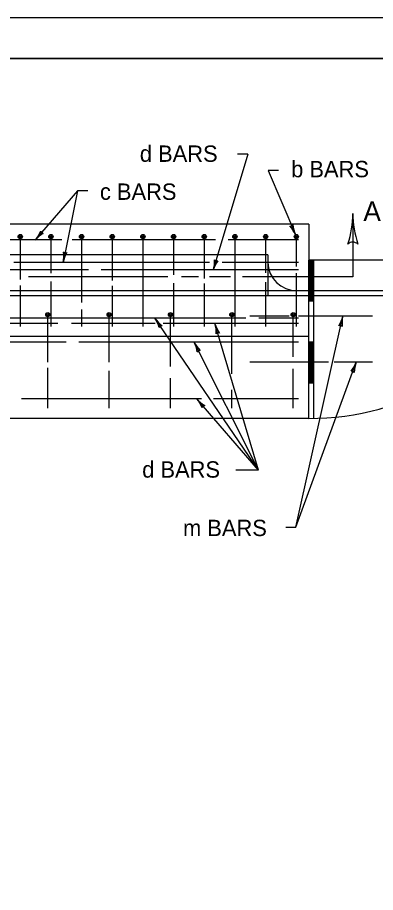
# Model space of a CAD drawing. Extents: x 997.6 to 1036.9, y 998.9 to 1022.6.
# Drawn here: x 1015.2 to 1019.58, y 1011.29 to 1022 of the extents above; entities that cross this region are included whole.
import ezdxf

# ---------------------------------------------------------------- set-up
doc = ezdxf.new("R2010")
doc.units = 0
for name, color, linetype in [('Level 1', 7, 'Continuous'), ('Level 10', 7, 'Continuous'), ('Level 11', 7, 'Continuous'), ('Level 14', 7, 'Continuous')]:
    doc.layers.add(name, color=color, linetype=linetype)

msp = doc.modelspace()

# ---------------------------------------------------------------- linework, layer by layer
at = {"layer": 'Level 1'}
for p, q in [((1018.014, 1020.326), (1017.593, 1018.911)), ((1018.014, 1020.326), (1017.889, 1020.326)), ((1018.389, 1020.127), (1018.264, 1020.127)), ((1018.264, 1020.127), (1018.597, 1019.343)), ((1015.934, 1019.878), (1015.417, 1019.278)), ((1015.934, 1019.878), (1015.758, 1019.004)), ((1016.059, 1019.878), (1015.934, 1019.878)), ((1019.3, 1019.603), (1019.3, 1018.829)), ((1018.76, 1019.47), (1013.885, 1019.47)), ((1018.76, 1019.47), (1018.76, 1019.032)), ((1015.233, 1019.319), (1015.233, 1018.793)), ((1015.608, 1019.319), (1015.608, 1018.871)), ((1015.983, 1019.319), (1015.983, 1018.512)), ((1016.358, 1019.319), (1016.358, 1018.781)), ((1016.733, 1019.319), (1016.733, 1018.22)), ((1017.108, 1019.319), (1017.108, 1018.853)), ((1017.483, 1019.319), (1017.483, 1018.805)), ((1017.858, 1019.319), (1017.858, 1018.22)), ((1018.233, 1019.319), (1018.233, 1018.877)), ((1018.608, 1019.319), (1018.608, 1018.955)), ((1015.74, 1019.278), (1014.669, 1019.278)), ((1017.62, 1019.278), (1015.867, 1019.278)), ((1018.635, 1019.278), (1017.773, 1019.278)), ((1018.26, 1019.095), (1010.76, 1019.095)), ((1018.26, 1019.095), (1018.26, 1018.595)), ((1017.548, 1019.004), (1015.153, 1019.004)), ((1018.635, 1019.004), (1017.701, 1019.004)), ((1018.76, 1017.095), (1018.76, 1019.032)), ((1021.642, 1019.032), (1018.76, 1019.032)), ((1018.765, 1018.532), (1018.765, 1019.032)), ((1018.778, 1018.532), (1018.778, 1019.032)), ((1018.791, 1018.532), (1018.791, 1019.032)), ((1018.802, 1018.532), (1018.802, 1019.032)), ((1018.812, 1018.532), (1018.812, 1019.032)), ((1018.822, 1017.095), (1018.822, 1019.032)), ((1016.068, 1018.911), (1013.432, 1018.911)), ((1018.635, 1018.911), (1016.223, 1018.911)), ((1017.038, 1018.829), (1015.333, 1018.829)), ((1015.608, 1018.769), (1015.608, 1018.22)), ((1017.411, 1018.829), (1017.205, 1018.829)), ((1017.803, 1018.829), (1017.548, 1018.829)), ((1019.3, 1018.829), (1017.95, 1018.829)), ((1018.608, 1018.871), (1018.608, 1018.22)), ((1015.233, 1018.722), (1015.233, 1018.22)), ((1016.358, 1018.716), (1016.358, 1018.22)), ((1017.108, 1018.751), (1017.108, 1018.22)), ((1017.483, 1018.745), (1017.483, 1018.22)), ((1018.233, 1018.763), (1018.233, 1018.22)), ((1018.76, 1018.657), (1010.26, 1018.657)), ((1018.76, 1018.595), (1010.26, 1018.595)), ((1021.642, 1018.657), (1018.822, 1018.657)), ((1021.642, 1018.595), (1018.822, 1018.595)), ((1018.76, 1018.532), (1018.822, 1018.532)), ((1015.57, 1017.783), (1015.57, 1018.364)), ((1015.983, 1018.429), (1015.983, 1018.22)), ((1016.32, 1017.783), (1016.32, 1018.364)), ((1017.07, 1017.729), (1017.07, 1018.364)), ((1017.82, 1017.64), (1017.82, 1018.364)), ((1018.519, 1018.345), (1018.041, 1018.345)), ((1018.57, 1017.849), (1018.57, 1018.364)), ((1018.604, 1015.764), (1019.177, 1018.345)), ((1019.541, 1018.345), (1018.634, 1018.345)), ((1015.691, 1018.254), (1013.599, 1018.254)), ((1017.989, 1018.321), (1014.592, 1018.321)), ((1016.882, 1018.254), (1015.858, 1018.254)), ((1018.144, 1016.462), (1016.88, 1018.321)), ((1018.635, 1018.254), (1016.982, 1018.254)), ((1018.144, 1016.462), (1017.614, 1018.254)), ((1018.635, 1018.321), (1018.15, 1018.321)), ((1018.76, 1018.095), (1012.76, 1018.095)), ((1015.793, 1018.028), (1013.952, 1018.028)), ((1018.635, 1018.028), (1015.948, 1018.028)), ((1018.144, 1016.462), (1017.359, 1018.028)), ((1018.76, 1018.032), (1018.822, 1018.032)), ((1018.772, 1017.532), (1018.772, 1018.032)), ((1018.782, 1017.532), (1018.782, 1018.032)), ((1018.791, 1017.532), (1018.791, 1018.032)), ((1018.798, 1017.532), (1018.798, 1018.032)), ((1018.803, 1017.532), (1018.803, 1018.032)), ((1018.815, 1017.532), (1018.815, 1018.032)), ((1015.57, 1017.22), (1015.57, 1017.712)), ((1019, 1017.782), (1018.041, 1017.782)), ((1018.57, 1017.22), (1018.57, 1017.7)), ((1018.604, 1015.764), (1019.34, 1017.782)), ((1019.541, 1017.782), (1019.069, 1017.782)), ((1016.32, 1017.22), (1016.32, 1017.676)), ((1017.07, 1017.22), (1017.07, 1017.586)), ((1018.76, 1017.532), (1018.822, 1017.532)), ((1017.82, 1017.22), (1017.82, 1017.443)), ((1017.451, 1017.333), (1015.249, 1017.333)), ((1018.144, 1016.462), (1017.392, 1017.333)), ((1018.635, 1017.333), (1017.595, 1017.333)), ((1018.76, 1017.095), (1010.26, 1017.095)), ((1018.144, 1016.462), (1017.87, 1016.462)), ((1018.479, 1015.764), (1018.604, 1015.764))]:
    msp.add_line(p, q, dxfattribs=at)
for centre, radius in [((1015.233, 1019.319), 0.026), ((1015.233, 1019.319), 0.013), ((1015.608, 1019.319), 0.026), ((1015.608, 1019.319), 0.013), ((1015.983, 1019.319), 0.026), ((1015.983, 1019.319), 0.013), ((1016.358, 1019.319), 0.026), ((1016.358, 1019.319), 0.013), ((1016.733, 1019.319), 0.026), ((1016.733, 1019.319), 0.013), ((1017.108, 1019.319), 0.026), ((1017.108, 1019.319), 0.013), ((1017.483, 1019.319), 0.026), ((1017.483, 1019.319), 0.013), ((1017.858, 1019.319), 0.026), ((1017.858, 1019.319), 0.013), ((1018.233, 1019.319), 0.026), ((1018.233, 1019.319), 0.013), ((1018.608, 1019.319), 0.026), ((1018.608, 1019.319), 0.013), ((1015.57, 1018.364), 0.026), ((1015.57, 1018.364), 0.013), ((1016.32, 1018.364), 0.026), ((1016.32, 1018.364), 0.013), ((1017.07, 1018.364), 0.026), ((1017.07, 1018.364), 0.013), ((1017.82, 1018.364), 0.026), ((1017.82, 1018.364), 0.013), ((1018.57, 1018.364), 0.026), ((1018.57, 1018.364), 0.013)]:
    msp.add_circle(centre, radius, dxfattribs=at)
for centre, radius, start, end in [((1018.128, 1019.603), 1.172, 341.3472, 359.9939), ((1020.472, 1019.603), 1.172, 180, 198.6688), ((1020.472, 1019.603), 1.172, 179.9878, 180), ((1018.539, 1019.479), 0.0313, 251.8224, 333.9391), ((1018.237, 1019.19), 0.391, 23.0478, 41.7166), ((1018.957, 1019.496), 0.391, 184.3949, 203.0417), ((1015.121, 1019.532), 0.391, 319.3157, 337.9845), ((1015.714, 1019.023), 0.391, 120.6629, 139.3096), ((1015.514, 1019.39), 0.0313, 188.0903, 270.207), ((1018.237, 1019.19), 0.391, 23.0356, 23.0478), ((1015.121, 1019.532), 0.391, 319.3035, 319.3157), ((1019.3, 1019.157), 0.0938, 48.7746, 130.8913), ((1015.375, 1019.081), 0.391, 348.6187, 7.2875), ((1016.141, 1018.927), 0.391, 149.9658, 168.6126), ((1015.787, 1019.15), 0.0313, 217.3933, 299.51), ((1015.375, 1019.081), 0.391, 348.6064, 348.6187), ((1017.219, 1019.022), 0.391, 343.458, 2.1268), ((1017.968, 1018.799), 0.391, 144.8052, 163.4519), ((1017.636, 1019.053), 0.0313, 212.2326, 294.3493), ((1018.612, 1019.012), 0.353, 181.8009, 270.2662), ((1017.219, 1019.022), 0.391, 343.4458, 343.458), ((1018.795, 1018.429), 0.391, 328.8278, 347.4745), ((1019.558, 1018.26), 0.391, 167.4806, 186.1494), ((1019.558, 1018.26), 0.391, 167.4684, 167.4806), ((1017.203, 1018.541), 0.391, 214.232, 232.9008), ((1016.556, 1018.101), 0.391, 15.5792, 34.2259), ((1017.203, 1018.541), 0.391, 214.2198, 214.232), ((1017.988, 1018.365), 0.391, 196.5035, 215.1722), ((1017.239, 1018.143), 0.391, 357.8506, 16.4973), ((1017.988, 1018.365), 0.391, 196.4912, 196.5035), ((1016.963, 1018.198), 0.0313, 83.0066, 165.1233), ((1017.656, 1018.112), 0.0313, 65.2781, 147.3947), ((1019.144, 1018.2), 0.0313, 36.2552, 118.3719), ((1017.708, 1018.204), 0.391, 206.6455, 225.3143), ((1017.009, 1017.853), 0.391, 7.9927, 26.6394), ((1017.708, 1018.204), 0.391, 206.6333, 206.6455), ((1017.425, 1017.895), 0.0313, 75.4201, 157.5368), ((1018.973, 1017.916), 0.391, 321.3073, 339.954), ((1019.707, 1017.648), 0.391, 159.9601, 178.6289), ((1019.707, 1017.648), 0.391, 159.9479, 159.9601), ((1019.289, 1017.643), 0.0313, 28.7347, 110.8514), ((1017.687, 1017.589), 0.391, 220.8479, 239.5167), ((1017.096, 1017.077), 0.391, 22.1951, 40.8418), ((1017.687, 1017.589), 0.391, 220.8357, 220.8479), ((1017.489, 1017.22), 0.0313, 89.6225, 171.7392)]:
    msp.add_arc(centre, radius, start, end, dxfattribs=at)
msp.add_ellipse((1018.76, 1018.595), major_axis=(-2.25, 0), ratio=0.666667, start_param=1.570796, end_param=3.141593, dxfattribs=at)
at = {"layer": 'Level 10'}
msp.add_line((1007, 1021.5), (1035.5, 1021.5), dxfattribs=at)
at = {"layer": 'Level 11'}
msp.add_lwpolyline([(1007, 1000.5), (1035.5, 1000.5), (1035.5, 1021.5), (1007, 1021.5)], close=True, dxfattribs=at)
at = {"layer": 'Level 14'}
msp.add_line((1000, 1022), (1036, 1022), dxfattribs=at)

# ---------------------------------------------------------------- texts
at = {"layer": 'Level 1'}
for s, height, p in [('d BARS', 0.2, (1016.695, 1020.234)), ('b BARS', 0.2, (1018.545, 1020.045)), ('c BARS', 0.2, (1016.207, 1019.769)), ('A', 0.24, (1019.428, 1019.51)), ('d BARS', 0.2, (1016.724, 1016.37)), ('m BARS', 0.2, (1017.223, 1015.655))]:
    msp.add_text(s, height=height, dxfattribs=at).set_placement(p)

doc.saveas('drawing.dxf')
